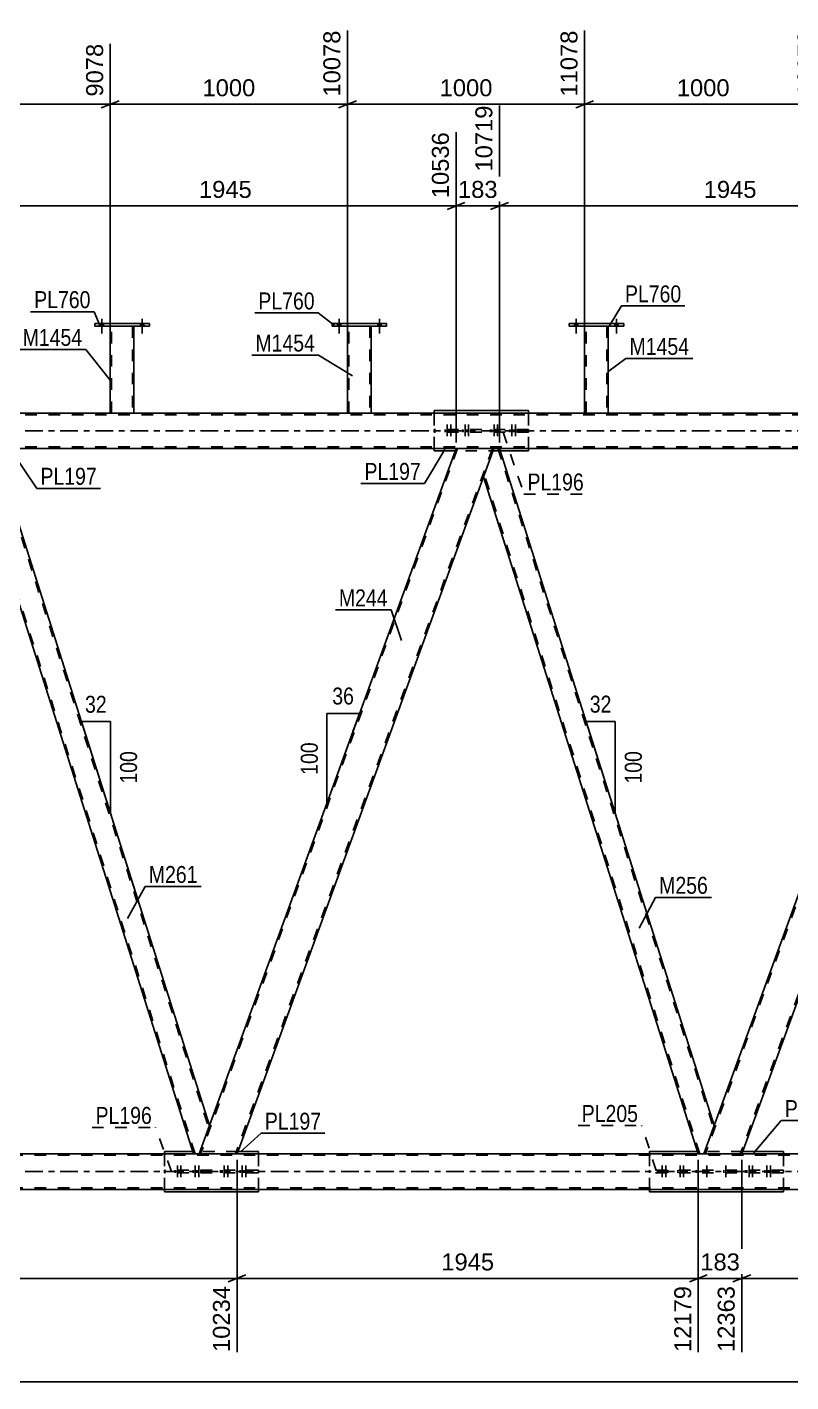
# Model space of a CAD drawing. Header units: millimetres. Extents: x -112 to 729, y -410 to 184.
# Drawn here: x 346.2 to 475, y -160.5 to 68.1 of the extents above; entities that cross this region are included whole.
import ezdxf

# ---------------------------------------------------------------- set-up
doc = ezdxf.new("R2010")
doc.units = ezdxf.units.MM
doc.linetypes.add('DXK_LINE_DOT2', pattern=[3.9198, 1.9599, -1.9599])
doc.linetypes.add('DXK_LINE_DOT3', pattern=[5.9187, 2.979, -0.9799, 0.9799, -0.9799])
doc.styles.add('Arial', font='ARIAL.TTF', dxfattribs={"height": 0.2})
doc.styles.add('Arial Narrow', font='ARIALN.TTF', dxfattribs={"height": 0.2})

# ---------------------------------------------------------------- blocks, each defined once
blk = doc.blocks.new('Part-318931512-2678 - 2534')
at = {"color": 2, "linetype": 'Continuous'}
for p, q in [((503.63, -3), (460.32, -122)), ((510.02, -3), (466.7, -122)), ((503.63, -3), (510.02, -3)), ((466.67, -122), (460.32, -122)), ((466.7, -122), (466.67, -122))]:
    blk.add_line(p, q, dxfattribs=at)
at = {"color": 7, "linetype": 'DXK_LINE_DOT2'}
for p, q in [((503.89, -3), (460.57, -122)), ((509.76, -3), (466.45, -122))]:
    blk.add_line(p, q, dxfattribs=at)
blk = doc.blocks.new('Part-318931512-2571 - 2534')
at = {"color": 7, "linetype": 'DXK_LINE_DOT2'}
for p, q in [((424.88, -3), (423.15, -7.77)), ((425.83, -3), (424.88, -3)), ((425.58, -3), (461.92, -117.6)), ((459.62, -122), (423.28, -7.4)), ((460.32, -122), (462.05, -117.23)), ((459.37, -122), (460.32, -122))]:
    blk.add_line(p, q, dxfattribs=at)
at = {"color": 2, "linetype": 'Continuous'}
for p, q in [((462.05, -117.23), (425.83, -3)), ((459.37, -122), (423.15, -7.77))]:
    blk.add_line(p, q, dxfattribs=at)
blk = doc.blocks.new('Bolt-318931512-2582 - 2534')
at = {"linetype": 'Continuous'}
for points in [[(398.51, 17.64), (399.07, 17.64), (399.07, 18.12), (398.51, 18.12)], [(398.51, 17.64), (399.07, 17.64), (399.07, 18.12), (398.51, 18.12)], [(405.31, 17.64), (405.87, 17.64), (405.87, 18.12), (405.31, 18.12)], [(405.31, 17.64), (405.87, 17.64), (405.87, 18.12), (405.31, 18.12)]]:
    blk.add_hatch(color=1, dxfattribs=at).paths.add_polyline_path(points)
at = {"color": 1, "linetype": 'Continuous'}
for p, q in [((398.79, 18.92), (398.79, 16.4)), ((398.79, 18.92), (398.79, 16.4)), ((405.59, 18.92), (405.59, 16.4)), ((405.59, 18.92), (405.59, 16.4)), ((398.51, 18.12), (398.51, 17.64)), ((398.51, 18.12), (398.51, 17.64)), ((399.07, 18.12), (399.07, 17.64)), ((399.07, 18.12), (399.07, 17.64)), ((405.31, 18.12), (405.31, 17.64)), ((405.31, 18.12), (405.31, 17.64)), ((405.87, 18.12), (405.87, 17.64)), ((405.87, 18.12), (405.87, 17.64))]:
    blk.add_line(p, q, dxfattribs=at)
blk = doc.blocks.new('Bolt-318931512-2590 - 2534')
at = {"color": 1, "linetype": 'DXK_LINE_DOT2'}
for p, q in [((424.56, 0.24), (424.56, -0.24)), ((424.92, 1.04), (424.92, -1.96)), ((425.16, 0.24), (425.16, -0.24)), ((425.28, 0.24), (425.28, -0.24)), ((425.52, 1.04), (425.52, -1.96)), ((425.88, 0.24), (425.88, -0.24)), ((427.57, 0.24), (427.57, -0.24)), ((427.93, 1.04), (427.93, -1.96)), ((428.17, 0.24), (428.17, -0.24)), ((428.29, 0.24), (428.29, -0.24)), ((428.53, 1.04), (428.53, -1.96)), ((428.89, 0.24), (428.89, -0.24))]:
    blk.add_line(p, q, dxfattribs=at)
blk = doc.blocks.new('Bolt-318931512-2591 - 2534')
at = {"linetype": 'Continuous'}
for points in [[(438.51, 17.64), (439.07, 17.64), (439.07, 18.12), (438.51, 18.12)], [(438.51, 17.64), (439.07, 17.64), (439.07, 18.12), (438.51, 18.12)], [(445.31, 17.64), (445.87, 17.64), (445.87, 18.12), (445.31, 18.12)], [(445.31, 17.64), (445.87, 17.64), (445.87, 18.12), (445.31, 18.12)]]:
    blk.add_hatch(color=1, dxfattribs=at).paths.add_polyline_path(points)
at = {"color": 1, "linetype": 'Continuous'}
for p, q in [((438.79, 18.92), (438.79, 16.4)), ((438.79, 18.92), (438.79, 16.4)), ((445.59, 18.92), (445.59, 16.4)), ((445.59, 18.92), (445.59, 16.4)), ((438.51, 18.12), (438.51, 17.64)), ((438.51, 18.12), (438.51, 17.64)), ((439.07, 18.12), (439.07, 17.64)), ((439.07, 18.12), (439.07, 17.64)), ((445.31, 18.12), (445.31, 17.64)), ((445.31, 18.12), (445.31, 17.64)), ((445.87, 18.12), (445.87, 17.64)), ((445.87, 18.12), (445.87, 17.64))]:
    blk.add_line(p, q, dxfattribs=at)
blk = doc.blocks.new('Bolt-318931512-2592 - 2534')
at = {"color": 1, "linetype": 'DXK_LINE_DOT2'}
for p, q in [((416.65, 0.24), (416.65, -0.24)), ((417.01, 1.04), (417.01, -1.96)), ((417.25, 0.24), (417.25, -0.24)), ((417.37, 0.24), (417.37, -0.24)), ((417.61, 1.04), (417.61, -1.96)), ((417.97, 0.24), (417.97, -0.24)), ((419.66, 0.24), (419.66, -0.24)), ((420.02, 1.04), (420.02, -1.96)), ((420.27, 0.24), (420.27, -0.24)), ((420.38, 0.24), (420.38, -0.24)), ((420.63, 1.04), (420.63, -1.96)), ((420.99, 0.24), (420.99, -0.24))]:
    blk.add_line(p, q, dxfattribs=at)
blk = doc.blocks.new('Part-318931512-3051 - 2534')
at = {"color": 7, "linetype": 'DXK_LINE_DOT2'}
for p, q in [((430.7, 0.24), (414.84, 0.24)), ((414.84, 0.24), (414.84, -0.24)), ((421.25, 0.24), (421.25, -0.24)), ((424.29, -0.24), (424.29, 0.24)), ((430.7, 0.24), (430.7, -0.24)), ((430.7, -0.24), (414.84, -0.24))]:
    blk.add_line(p, q, dxfattribs=at)
blk = doc.blocks.new('Part-318931512-2673 - 2534')
at = {"color": 2, "linetype": 'Continuous'}
for p, q in [((418.5, -3), (375.18, -122)), ((424.88, -3), (381.57, -122)), ((418.5, -3), (424.88, -3)), ((381.53, -122), (375.18, -122)), ((381.57, -122), (381.53, -122))]:
    blk.add_line(p, q, dxfattribs=at)
at = {"color": 7, "linetype": 'DXK_LINE_DOT2'}
for p, q in [((418.75, -3), (375.44, -122)), ((424.63, -3), (381.31, -122))]:
    blk.add_line(p, q, dxfattribs=at)
blk = doc.blocks.new('Part-318931512-2696 - 2534')
at = {"color": 2, "linetype": 'Continuous'}
for p, q in [((374.11, -121.6), (369.35, -121.6)), ((369.35, -121.6), (369.35, -122)), ((385.2, -121.6), (381.72, -121.6)), ((385.2, -122), (385.2, -121.6)), ((369.35, -128.4), (369.35, -128)), ((385.2, -128.4), (385.2, -128)), ((385.2, -128.4), (369.35, -128.4))]:
    blk.add_line(p, q, dxfattribs=at)
at = {"color": 7, "linetype": 'DXK_LINE_DOT2'}
for p, q in [((369.35, -128), (369.35, -122)), ((381.72, -121.6), (374.11, -121.6)), ((385.2, -128), (385.2, -122))]:
    blk.add_line(p, q, dxfattribs=at)
blk = doc.blocks.new('Bolt-318931512-2706 - 2534')
at = {"linetype": 'Continuous'}
for points in [[(358.5, 17.64), (359.06, 17.64), (359.06, 18.12), (358.5, 18.12)], [(358.5, 17.64), (359.06, 17.64), (359.06, 18.12), (358.5, 18.12)], [(365.3, 17.64), (365.86, 17.64), (365.86, 18.12), (365.3, 18.12)], [(365.3, 17.64), (365.86, 17.64), (365.86, 18.12), (365.3, 18.12)]]:
    blk.add_hatch(color=1, dxfattribs=at).paths.add_polyline_path(points)
at = {"color": 1, "linetype": 'Continuous'}
for p, q in [((358.78, 18.92), (358.78, 16.4)), ((358.78, 18.92), (358.78, 16.4)), ((365.58, 18.92), (365.58, 16.4)), ((365.58, 18.92), (365.58, 16.4)), ((358.5, 18.12), (358.5, 17.64)), ((358.5, 18.12), (358.5, 17.64)), ((359.06, 18.12), (359.06, 17.64)), ((359.06, 18.12), (359.06, 17.64)), ((365.3, 18.12), (365.3, 17.64)), ((365.3, 18.12), (365.3, 17.64)), ((365.86, 18.12), (365.86, 17.64)), ((365.86, 18.12), (365.86, 17.64))]:
    blk.add_line(p, q, dxfattribs=at)
blk = doc.blocks.new('Bolt-318931512-2761 - 2534')
at = {"color": 1, "linetype": 'DXK_LINE_DOT2'}
for p, q in [((379.06, -124.76), (379.06, -125.24)), ((379.42, -123.96), (379.42, -126.96)), ((379.66, -124.76), (379.66, -125.24)), ((379.78, -124.76), (379.78, -125.24)), ((380.02, -123.96), (380.02, -126.96)), ((380.38, -124.76), (380.38, -125.24)), ((382.07, -124.76), (382.07, -125.24)), ((382.43, -123.96), (382.43, -126.96)), ((382.68, -124.76), (382.68, -125.24)), ((382.79, -124.76), (382.79, -125.24)), ((383.04, -123.96), (383.04, -126.96)), ((383.4, -124.76), (383.4, -125.24))]:
    blk.add_line(p, q, dxfattribs=at)
blk = doc.blocks.new('Bolt-318931512-2807 - 2534')
at = {"color": 1, "linetype": 'DXK_LINE_DOT2'}
for p, q in [((460.45, -124.76), (460.45, -125.24)), ((460.45, -124.76), (460.45, -125.24)), ((460.81, -123.96), (460.81, -126.96)), ((460.81, -123.96), (460.81, -126.96)), ((461.17, -124.76), (461.17, -125.24)), ((461.17, -124.76), (461.17, -125.24)), ((463.65, -124.76), (463.65, -125.24)), ((463.65, -124.76), (463.65, -125.24)), ((464.01, -123.96), (464.01, -126.96)), ((464.01, -123.96), (464.01, -126.96)), ((464.37, -124.76), (464.37, -125.24)), ((464.37, -124.76), (464.37, -125.24))]:
    blk.add_line(p, q, dxfattribs=at)
blk = doc.blocks.new('Part-318931512-2875 - 2534')
at = {"color": 2, "linetype": 'Continuous'}
for p, q in [((414.84, 3.4), (414.84, 3)), ((414.84, 3.4), (430.7, 3.4)), ((430.7, 3.4), (430.7, 3)), ((414.84, -3.4), (414.84, -3)), ((418.35, -3.4), (414.84, -3.4)), ((430.7, -3.4), (425.96, -3.4)), ((430.7, -3.4), (430.7, -3))]:
    blk.add_line(p, q, dxfattribs=at)
at = {"color": 7, "linetype": 'DXK_LINE_DOT2'}
for p, q in [((414.84, -3), (414.84, 3)), ((430.7, -3), (430.7, 3)), ((425.96, -3.4), (418.35, -3.4))]:
    blk.add_line(p, q, dxfattribs=at)
blk = doc.blocks.new('Bolt-318931512-2917 - 2534')
at = {"color": 1, "linetype": 'DXK_LINE_DOT2'}
for p, q in [((452.91, -124.76), (452.91, -125.24)), ((453.27, -123.96), (453.27, -126.96)), ((453.51, -124.76), (453.51, -125.24)), ((453.63, -124.76), (453.63, -125.24)), ((453.87, -123.96), (453.87, -126.96)), ((454.23, -124.76), (454.23, -125.24)), ((455.93, -124.76), (455.93, -125.24)), ((456.29, -123.96), (456.29, -126.96)), ((456.53, -124.76), (456.53, -125.24)), ((456.65, -124.76), (456.65, -125.24)), ((456.89, -123.96), (456.89, -126.96)), ((457.25, -124.76), (457.25, -125.24))]:
    blk.add_line(p, q, dxfattribs=at)
blk = doc.blocks.new('Part-318931512-2923 - 2534')
at = {"color": 7, "linetype": 'DXK_LINE_DOT2'}
for p, q in [((339.04, -3), (337.68, -6.72)), ((340.7, -3), (339.04, -3)), ((340.45, -3), (376.79, -117.6)), ((374.49, -122), (337.82, -6.36)), ((375.18, -122), (376.92, -117.23)), ((374.24, -122), (375.18, -122))]:
    blk.add_line(p, q, dxfattribs=at)
at = {"color": 2, "linetype": 'Continuous'}
for p, q in [((376.92, -117.23), (340.7, -3)), ((374.24, -122), (337.68, -6.72))]:
    blk.add_line(p, q, dxfattribs=at)
blk = doc.blocks.new('Part-318931512-2940 - 2534')
at = {"color": 2, "linetype": 'Continuous'}
for p, q in [((626.12, 3), (20.31, 3)), ((418.5, -3), (339.04, -3)), ((503.63, -3), (424.88, -3))]:
    blk.add_line(p, q, dxfattribs=at)
at = {"color": 7, "linetype": 'DXK_LINE_DOT2'}
for p, q in [((626.12, 2.68), (20.31, 2.68)), ((626.12, -2.68), (20.31, -2.68)), ((424.88, -3), (418.5, -3))]:
    blk.add_line(p, q, dxfattribs=at)
at = {"color": 7, "linetype": 'DXK_LINE_DOT3'}
blk.add_line((20.31, 0), (626.12, 0), dxfattribs=at)
blk = doc.blocks.new('Part-318931512-2962 - 2534')
at = {"color": 2, "linetype": 'Continuous'}
for p, q in [((360.18, 17.64), (360.18, 3)), ((364.18, 3), (364.18, 17.64))]:
    blk.add_line(p, q, dxfattribs=at)
at = {"color": 7, "linetype": 'DXK_LINE_DOT2'}
for p, q in [((364.18, 17.64), (360.18, 17.64)), ((360.42, 2.99), (360.42, 17.64)), ((363.94, 17.64), (363.94, 2.99)), ((360.18, 3), (360.18, 2.99)), ((364.18, 2.99), (360.18, 2.99)), ((364.18, 3), (364.18, 2.99)), ((364.18, 2.99), (364.18, 3))]:
    blk.add_line(p, q, dxfattribs=at)
blk = doc.blocks.new('Part-318931512-2967 - 2534')
at = {"color": 2, "linetype": 'Continuous'}
for p, q in [((357.58, 17.64), (357.58, 18.12)), ((366.78, 18.12), (357.58, 18.12)), ((366.78, 17.64), (357.58, 17.64)), ((366.78, 17.64), (366.78, 18.12))]:
    blk.add_line(p, q, dxfattribs=at)
blk = doc.blocks.new('Part-318931512-2983 - 2534')
at = {"color": 2, "linetype": 'Continuous'}
for p, q in [((397.59, 17.64), (397.59, 18.12)), ((406.79, 18.12), (397.59, 18.12)), ((406.79, 17.64), (397.59, 17.64)), ((406.79, 17.64), (406.79, 18.12))]:
    blk.add_line(p, q, dxfattribs=at)
blk = doc.blocks.new('Part-318931512-2988 - 2534')
at = {"color": 2, "linetype": 'Continuous'}
for p, q in [((440.19, 17.64), (440.19, 3)), ((444.19, 3), (444.19, 17.64))]:
    blk.add_line(p, q, dxfattribs=at)
at = {"color": 7, "linetype": 'DXK_LINE_DOT2'}
for p, q in [((444.19, 17.64), (440.19, 17.64)), ((440.43, 2.99), (440.43, 17.64)), ((443.95, 17.64), (443.95, 2.99)), ((440.19, 3), (440.19, 2.99)), ((444.19, 2.99), (440.19, 2.99)), ((444.19, 3), (444.19, 2.99)), ((444.19, 2.99), (444.19, 3))]:
    blk.add_line(p, q, dxfattribs=at)
blk = doc.blocks.new('Part-318931512-2993 - 2534')
at = {"color": 2, "linetype": 'Continuous'}
for p, q in [((437.59, 17.64), (437.59, 18.12)), ((446.79, 18.12), (437.59, 18.12)), ((446.79, 17.64), (437.59, 17.64)), ((446.79, 17.64), (446.79, 18.12))]:
    blk.add_line(p, q, dxfattribs=at)
blk = doc.blocks.new('Part-318931512-3018 - 2534')
at = {"color": 2, "linetype": 'Continuous'}
for p, q in [((459.24, -121.6), (451.11, -121.6)), ((451.11, -121.6), (451.11, -122)), ((473.71, -121.6), (466.85, -121.6)), ((473.71, -122), (473.71, -121.6)), ((451.11, -128.4), (451.11, -128)), ((473.71, -128.4), (473.71, -128)), ((473.71, -128.4), (451.11, -128.4))]:
    blk.add_line(p, q, dxfattribs=at)
at = {"color": 7, "linetype": 'DXK_LINE_DOT2'}
for p, q in [((451.11, -128), (451.11, -122)), ((466.85, -121.6), (459.24, -121.6)), ((473.71, -128), (473.71, -122))]:
    blk.add_line(p, q, dxfattribs=at)
blk = doc.blocks.new('Part-318931512-3040 - 2534')
at = {"color": 7, "linetype": 'DXK_LINE_DOT2'}
for p, q in [((385.2, -124.76), (369.35, -124.76)), ((369.35, -124.76), (369.35, -125.24)), ((385.2, -125.24), (369.35, -125.24)), ((375.76, -124.76), (375.76, -125.24)), ((378.79, -125.24), (378.79, -124.76)), ((385.2, -124.76), (385.2, -125.24))]:
    blk.add_line(p, q, dxfattribs=at)
blk = doc.blocks.new('Bolt-318931512-3041 - 2534')
at = {"color": 1, "linetype": 'DXK_LINE_DOT2'}
for p, q in [((371.15, -124.76), (371.15, -125.24)), ((371.51, -123.96), (371.51, -126.96)), ((371.75, -124.76), (371.75, -125.24)), ((371.87, -124.76), (371.87, -125.24)), ((372.11, -123.96), (372.11, -126.96)), ((372.47, -124.76), (372.47, -125.24)), ((374.17, -124.76), (374.17, -125.24)), ((374.53, -123.96), (374.53, -126.96)), ((374.77, -124.76), (374.77, -125.24)), ((374.89, -124.76), (374.89, -125.24)), ((375.13, -123.96), (375.13, -126.96)), ((375.49, -124.76), (375.49, -125.24))]:
    blk.add_line(p, q, dxfattribs=at)
blk = doc.blocks.new('Part-318931512-3084 - 2534')
at = {"color": 7, "linetype": 'DXK_LINE_DOT2'}
for p, q in [((473.71, -124.76), (451.11, -124.76)), ((451.11, -124.76), (451.11, -125.24)), ((473.71, -125.24), (451.11, -125.24)), ((457.51, -124.76), (457.51, -125.24)), ((459.01, -125.24), (459.01, -124.76)), ((465.81, -125.24), (465.81, -124.76)), ((467.3, -125.24), (467.3, -124.76)), ((473.71, -124.76), (473.71, -125.24))]:
    blk.add_line(p, q, dxfattribs=at)
blk = doc.blocks.new('Bolt-318931512-3085 - 2534')
at = {"color": 1, "linetype": 'DXK_LINE_DOT2'}
for p, q in [((467.57, -124.76), (467.57, -125.24)), ((467.93, -123.96), (467.93, -126.96)), ((468.17, -124.76), (468.17, -125.24)), ((468.29, -124.76), (468.29, -125.24)), ((468.53, -123.96), (468.53, -126.96)), ((468.89, -124.76), (468.89, -125.24)), ((470.59, -124.76), (470.59, -125.24)), ((470.95, -123.96), (470.95, -126.96)), ((471.19, -124.76), (471.19, -125.24)), ((471.31, -124.76), (471.31, -125.24)), ((471.55, -123.96), (471.55, -126.96)), ((471.91, -124.76), (471.91, -125.24))]:
    blk.add_line(p, q, dxfattribs=at)
blk = doc.blocks.new('Part-318931512-3128 - 2534')
at = {"color": 7, "linetype": 'DXK_LINE_DOT2'}
for p, q in [((615.92, -122.24), (20.31, -122.24)), ((381.57, -122), (375.18, -122)), ((466.7, -122), (460.32, -122)), ((615.92, -127.76), (20.31, -127.76))]:
    blk.add_line(p, q, dxfattribs=at)
at = {"color": 2, "linetype": 'Continuous'}
for p, q in [((375.18, -122), (295.72, -122)), ((460.32, -122), (381.57, -122)), ((545.45, -122), (466.7, -122)), ((611.92, -128), (20.31, -128))]:
    blk.add_line(p, q, dxfattribs=at)
at = {"color": 7, "linetype": 'DXK_LINE_DOT3'}
blk.add_line((20.31, -125), (625.92, -125), dxfattribs=at)
blk = doc.blocks.new('Part-318931512-3155 - 2534')
at = {"color": 2, "linetype": 'Continuous'}
for p, q in [((400.19, 17.64), (400.19, 3)), ((404.19, 3), (404.19, 17.64))]:
    blk.add_line(p, q, dxfattribs=at)
at = {"color": 7, "linetype": 'DXK_LINE_DOT2'}
for p, q in [((404.19, 17.64), (400.19, 17.64)), ((400.43, 2.99), (400.43, 17.64)), ((403.95, 17.64), (403.95, 2.99)), ((400.19, 3), (400.19, 2.99)), ((404.19, 2.99), (400.19, 2.99)), ((404.19, 3), (404.19, 2.99)), ((404.19, 2.99), (404.19, 3))]:
    blk.add_line(p, q, dxfattribs=at)
blk = doc.blocks.new('StraightDimension-318931512-3410 - 2534')
at = {"color": 7, "linetype": 'Continuous'}
for p, q in [((425.83, -2), (425.83, 54.87)), ((503.63, -2), (503.63, 50.37)), ((427.33, 38.55), (424.33, 37.35)), ((425.83, 37.95), (503.63, 37.95)), ((502.13, 37.35), (505.13, 38.55))]:
    blk.add_line(p, q, dxfattribs=at)
at = {"color": 0, "linetype": 'Continuous'}
blk.add_wipeout([(503.03, 50.97), (498.83, 50.97), (498.83, 38.65), (503.03, 38.65)], dxfattribs=at)
at = {"color": 0}
blk.add_wipeout([(469.78, 38.7), (469.78, 42.9), (459.68, 42.9), (459.68, 38.7)], dxfattribs=at)
at = {"color": 3, "linetype": 'Continuous', "style": 'Arial'}
blk.add_text('12664', height=2.865, rotation=90.0002, dxfattribs=at).set_placement((502.43, 39.25))
at = {"color": 3, "style": 'Arial'}
blk.add_text('1945', height=2.865, dxfattribs=at).set_placement((460.28, 39.3))
blk = doc.blocks.new('StraightDimension-318931512-8490 - 2534')
at = {"color": 7, "linetype": 'Continuous'}
for p, q in [((400.19, 15.44), (400.19, 67.52)), ((360.18, 15.44), (360.18, 65.3)), ((361.68, 55.7), (358.68, 54.5)), ((360.18, 55.1), (400.19, 55.1)), ((398.69, 54.5), (401.69, 55.7))]:
    blk.add_line(p, q, dxfattribs=at)
at = {"color": 0, "linetype": 'Continuous'}
blk.add_wipeout([(399.59, 68.12), (395.39, 68.12), (395.39, 55.8), (399.59, 55.8)], dxfattribs=at)
at = {"color": 0}
blk.add_wipeout([(385.23, 55.85), (385.23, 60.05), (375.14, 60.05), (375.14, 55.85)], dxfattribs=at)
at = {"color": 3, "linetype": 'Continuous', "style": 'Arial'}
blk.add_text('10078', height=2.865, rotation=90.0002, dxfattribs=at).set_placement((398.99, 56.4))
at = {"color": 3, "style": 'Arial'}
blk.add_text('1000', height=2.865, dxfattribs=at).set_placement((375.74, 56.45))
blk = doc.blocks.new('StraightDimension-318931512-8491 - 2534')
at = {"color": 7, "linetype": 'Continuous'}
for p, q in [((320.19, 18.64), (320.19, 65.3)), ((360.18, 15.44), (360.18, 65.3)), ((321.69, 55.7), (318.69, 54.5)), ((320.19, 55.1), (360.18, 55.1)), ((358.68, 54.5), (361.68, 55.7))]:
    blk.add_line(p, q, dxfattribs=at)
at = {"color": 0, "linetype": 'Continuous'}
blk.add_wipeout([(359.58, 65.9), (355.38, 65.9), (355.38, 55.8), (359.58, 55.8)], dxfattribs=at)
at = {"color": 0}
blk.add_wipeout([(345.23, 55.85), (345.23, 60.05), (335.14, 60.05), (335.14, 55.85)], dxfattribs=at)
at = {"color": 3, "linetype": 'Continuous', "style": 'Arial'}
blk.add_text('9078', height=2.865, rotation=90.0002, dxfattribs=at).set_placement((358.98, 56.4))
at = {"color": 3, "style": 'Arial'}
blk.add_text('1000', height=2.865, dxfattribs=at).set_placement((335.74, 56.45))
blk = doc.blocks.new('StraightDimension-318931512-3411 - 2534')
at = {"color": 7, "linetype": 'Continuous'}
for p, q in [((425.83, -2), (425.83, 54.87)), ((418.5, -2), (418.5, 50.37)), ((417, 37.35), (420, 38.55)), ((418.5, 37.95), (425.83, 37.95)), ((427.33, 38.55), (424.33, 37.35))]:
    blk.add_line(p, q, dxfattribs=at)
at = {"color": 0}
blk.add_wipeout([(426.1, 38.7), (426.1, 42.9), (418.23, 42.9), (418.23, 38.7)], dxfattribs=at)
at = {"color": 0, "linetype": 'Continuous'}
blk.add_wipeout([(425.23, 55.47), (421.03, 55.47), (421.03, 43.15), (425.23, 43.15)], dxfattribs=at)
at = {"color": 3, "linetype": 'Continuous', "style": 'Arial'}
blk.add_text('10719', height=2.865, rotation=90.0002, dxfattribs=at).set_placement((424.63, 43.75))
at = {"color": 3, "style": 'Arial'}
blk.add_text('183', height=2.865, dxfattribs=at).set_placement((418.83, 39.3))
blk = doc.blocks.new('StraightDimension-318931512-8868 - 2534')
at = {"color": 7, "linetype": 'Continuous'}
for p, q in [((466.7, -123), (466.7, -155.45)), ((544.5, -123), (544.5, -155.45)), ((468.2, -142.43), (465.2, -143.63)), ((466.7, -143.03), (544.5, -143.03)), ((543, -143.63), (546, -142.43))]:
    blk.add_line(p, q, dxfattribs=at)
at = {"color": 0}
blk.add_wipeout([(510.65, -142.28), (510.65, -138.08), (500.56, -138.08), (500.56, -142.28)], dxfattribs=at)
at = {"color": 0, "linetype": 'Continuous'}
blk.add_wipeout([(543.9, -143.73), (539.7, -143.73), (539.7, -156.05), (543.9, -156.05)], dxfattribs=at)
at = {"color": 3, "style": 'Arial'}
blk.add_text('1945', height=2.865, dxfattribs=at).set_placement((501.16, -141.68))
at = {"color": 3, "linetype": 'Continuous', "style": 'Arial'}
blk.add_text('14308', height=2.865, rotation=90.0002, dxfattribs=at).set_placement((543.3, -155.45))
blk = doc.blocks.new('StraightDimension-318931512-8488 - 2534')
at = {"color": 7, "linetype": 'Continuous'}
for p, q in [((440.19, 15.44), (440.19, 67.52)), ((480.19, 15.44), (480.19, 67.52)), ((441.69, 55.7), (438.69, 54.5)), ((440.19, 55.1), (480.19, 55.1)), ((478.69, 54.5), (481.69, 55.7))]:
    blk.add_line(p, q, dxfattribs=at)
at = {"color": 0, "linetype": 'Continuous'}
blk.add_wipeout([(479.59, 68.12), (475.39, 68.12), (475.39, 55.8), (479.59, 55.8)], dxfattribs=at)
at = {"color": 0}
blk.add_wipeout([(465.24, 55.85), (465.24, 60.05), (455.14, 60.05), (455.14, 55.85)], dxfattribs=at)
at = {"color": 3, "linetype": 'Continuous', "style": 'Arial'}
blk.add_text('12078', height=2.865, rotation=90.0002, dxfattribs=at).set_placement((478.99, 56.4))
at = {"color": 3, "style": 'Arial'}
blk.add_text('1000', height=2.865, dxfattribs=at).set_placement((455.74, 56.45))
blk = doc.blocks.new('StraightDimension-318931512-8871 - 2534')
at = {"color": 7, "linetype": 'Continuous'}
for p, q in [((295.72, -123), (295.72, -153.22)), ((381.57, -123), (381.57, -155.45)), ((297.22, -142.43), (294.22, -143.63)), ((295.72, -143.03), (381.57, -143.03)), ((380.07, -143.63), (383.07, -142.43))]:
    blk.add_line(p, q, dxfattribs=at)
at = {"color": 0}
blk.add_wipeout([(343.69, -142.28), (343.69, -138.08), (333.6, -138.08), (333.6, -142.28)], dxfattribs=at)
at = {"color": 0, "linetype": 'Continuous'}
blk.add_wipeout([(380.97, -143.73), (376.77, -143.73), (376.77, -156.05), (380.97, -156.05)], dxfattribs=at)
at = {"color": 3, "style": 'Arial'}
blk.add_text('2146', height=2.865, dxfattribs=at).set_placement((334.2, -141.68))
at = {"color": 3, "linetype": 'Continuous', "style": 'Arial'}
blk.add_text('10234', height=2.865, rotation=90.0002, dxfattribs=at).set_placement((380.37, -155.45))
blk = doc.blocks.new('AngleDimension-318931512-3227 - 2534')
at = {"color": 7, "linetype": 'Continuous'}
for p, q in [((445.33, -49.06), (440.44, -49.06)), ((445.33, -64.5), (440.44, -49.06)), ((445.33, -64.5), (445.33, -49.06)), ((448.1, -73.22), (445.33, -64.5))]:
    blk.add_line(p, q, dxfattribs=at)
at = {"color": 0}
for points in [[(445.31, -48.16), (445.31, -43.96), (440.46, -43.96), (440.46, -48.16)], [(450.43, -53.44), (446.23, -53.44), (446.23, -60.13), (450.43, -60.13)]]:
    blk.add_wipeout(points, dxfattribs=at)
at = {"color": 3, "style": 'Arial Narrow'}
blk.add_text('32', height=2.863, dxfattribs=at).set_placement((441.06, -47.56))
blk.add_text('100', height=2.863, rotation=90.0002, dxfattribs=at).set_placement((449.83, -59.53))
blk = doc.blocks.new('AngleDimension-318931512-3241 - 2534')
at = {"color": 7, "linetype": 'Continuous'}
for p, q in [((396.69, -47.69), (402.23, -47.69)), ((396.69, -62.91), (402.23, -47.69)), ((396.69, -62.91), (396.69, -47.69)), ((401.11, -50.77), (402.23, -47.69))]:
    blk.add_line(p, q, dxfattribs=at)
at = {"color": 0}
for points in [[(401.89, -46.79), (401.89, -42.59), (397.03, -42.59), (397.03, -46.79)], [(395.79, -51.96), (391.59, -51.96), (391.59, -58.65), (395.79, -58.65)]]:
    blk.add_wipeout(points, dxfattribs=at)
at = {"color": 3, "style": 'Arial Narrow'}
blk.add_text('36', height=2.863, dxfattribs=at).set_placement((397.63, -46.19))
blk.add_text('100', height=2.863, rotation=90.0002, dxfattribs=at).set_placement((395.19, -58.05))
blk = doc.blocks.new('AngleDimension-318931512-3255 - 2534')
at = {"color": 7, "linetype": 'Continuous'}
for p, q in [((360.2, -49.08), (355.31, -49.08)), ((360.2, -64.52), (355.31, -49.08)), ((360.2, -64.52), (360.2, -49.08)), ((365.07, -79.86), (360.2, -64.52))]:
    blk.add_line(p, q, dxfattribs=at)
at = {"color": 0}
for points in [[(360.18, -48.18), (360.18, -43.98), (355.33, -43.98), (355.33, -48.18)], [(365.3, -53.45), (361.1, -53.45), (361.1, -60.14), (365.3, -60.14)]]:
    blk.add_wipeout(points, dxfattribs=at)
at = {"color": 3, "style": 'Arial Narrow'}
blk.add_text('32', height=2.863, dxfattribs=at).set_placement((355.93, -47.58))
blk.add_text('100', height=2.863, rotation=90.0002, dxfattribs=at).set_placement((364.7, -59.54))
blk = doc.blocks.new('StraightDimension-318931512-3412 - 2534')
at = {"color": 7, "linetype": 'Continuous'}
for p, q in [((340.7, -2), (340.7, 52.65)), ((418.5, -2), (418.5, 50.37)), ((342.2, 38.55), (339.2, 37.35)), ((340.7, 37.95), (418.5, 37.95)), ((417, 37.35), (420, 38.55))]:
    blk.add_line(p, q, dxfattribs=at)
at = {"color": 0, "linetype": 'Continuous'}
blk.add_wipeout([(417.9, 50.97), (413.7, 50.97), (413.7, 38.65), (417.9, 38.65)], dxfattribs=at)
at = {"color": 0}
blk.add_wipeout([(384.64, 38.7), (384.64, 42.9), (374.55, 42.9), (374.55, 38.7)], dxfattribs=at)
at = {"color": 3, "linetype": 'Continuous', "style": 'Arial'}
blk.add_text('10536', height=2.865, rotation=90.0002, dxfattribs=at).set_placement((417.3, 39.25))
at = {"color": 3, "style": 'Arial'}
blk.add_text('1945', height=2.865, dxfattribs=at).set_placement((375.15, 39.3))
blk = doc.blocks.new('StraightDimension-318931512-3396 - 2534')
at = {"color": 7, "linetype": 'Continuous'}
blk.add_line((-25.51, -160.49), (658.86, -160.49), dxfattribs=at)
blk = doc.blocks.new('StraightDimension-318931512-8489 - 2534')
at = {"color": 7, "linetype": 'Continuous'}
for p, q in [((400.19, 15.44), (400.19, 67.52)), ((440.19, 15.44), (440.19, 67.52)), ((401.69, 55.7), (398.69, 54.5)), ((400.19, 55.1), (440.19, 55.1)), ((438.69, 54.5), (441.69, 55.7))]:
    blk.add_line(p, q, dxfattribs=at)
at = {"color": 0, "linetype": 'Continuous'}
blk.add_wipeout([(439.59, 68.12), (435.39, 68.12), (435.39, 55.8), (439.59, 55.8)], dxfattribs=at)
at = {"color": 0}
blk.add_wipeout([(425.24, 55.85), (425.24, 60.05), (415.14, 60.05), (415.14, 55.85)], dxfattribs=at)
at = {"color": 3, "linetype": 'Continuous', "style": 'Arial'}
blk.add_text('11078', height=2.865, rotation=90.0002, dxfattribs=at).set_placement((438.99, 56.4))
at = {"color": 3, "style": 'Arial'}
blk.add_text('1000', height=2.865, dxfattribs=at).set_placement((415.74, 56.45))
blk = doc.blocks.new('StraightDimension-318931512-8869 - 2534')
at = {"color": 7, "linetype": 'Continuous'}
for p, q in [((459.37, -123), (459.37, -155.45)), ((466.7, -123), (466.7, -155.45)), ((457.87, -143.63), (460.87, -142.43)), ((459.37, -143.03), (466.7, -143.03)), ((468.2, -142.43), (465.2, -143.63))]:
    blk.add_line(p, q, dxfattribs=at)
at = {"color": 0}
blk.add_wipeout([(466.97, -142.28), (466.97, -138.08), (459.1, -138.08), (459.1, -142.28)], dxfattribs=at)
at = {"color": 0, "linetype": 'Continuous'}
blk.add_wipeout([(466.1, -143.73), (461.9, -143.73), (461.9, -156.05), (466.1, -156.05)], dxfattribs=at)
at = {"color": 3, "style": 'Arial'}
blk.add_text('183', height=2.865, dxfattribs=at).set_placement((459.7, -141.68))
at = {"color": 3, "linetype": 'Continuous', "style": 'Arial'}
blk.add_text('12363', height=2.865, rotation=90.0002, dxfattribs=at).set_placement((465.5, -155.45))
blk = doc.blocks.new('StraightDimension-318931512-8870 - 2534')
at = {"color": 7, "linetype": 'Continuous'}
for p, q in [((381.57, -123), (381.57, -155.45)), ((459.37, -123), (459.37, -155.45)), ((383.07, -142.43), (380.07, -143.63)), ((381.57, -143.03), (459.37, -143.03)), ((457.87, -143.63), (460.87, -142.43))]:
    blk.add_line(p, q, dxfattribs=at)
at = {"color": 0}
blk.add_wipeout([(425.52, -142.28), (425.52, -138.08), (415.42, -138.08), (415.42, -142.28)], dxfattribs=at)
at = {"color": 0, "linetype": 'Continuous'}
blk.add_wipeout([(458.77, -143.73), (454.57, -143.73), (454.57, -156.05), (458.77, -156.05)], dxfattribs=at)
at = {"color": 3, "style": 'Arial'}
blk.add_text('1945', height=2.865, dxfattribs=at).set_placement((416.02, -141.68))
at = {"color": 3, "linetype": 'Continuous', "style": 'Arial'}
blk.add_text('12179', height=2.865, rotation=90.0002, dxfattribs=at).set_placement((458.17, -155.45))
blk = doc.blocks.new('Mark-318931512-2567 - 2534')
at = {"color": 0}
blk.add_wipeout([(461, -78.13), (461, -75.13), (452.77, -75.13), (452.77, -78.13)], dxfattribs=at)
blk.add_wipeout([(461, -78.13), (461, -75.13), (452.77, -75.13), (452.77, -78.13)], dxfattribs=at)
at = {"color": 30, "linetype": 'Continuous'}
for p, q in [((449.4, -83.95), (452.17, -78.73)), ((452.17, -78.73), (461.6, -78.73))]:
    blk.add_line(p, q, dxfattribs=at)
at = {"color": 3, "style": 'Arial Narrow'}
blk.add_text('M256', height=2.863, dxfattribs=at).set_placement((452.77, -78.13))
blk = doc.blocks.new('Mark-318931512-2669 - 2534')
at = {"color": 0}
blk.add_wipeout([(406.97, -29.63), (406.97, -26.63), (398.75, -26.63), (398.75, -29.63)], dxfattribs=at)
blk.add_wipeout([(406.97, -29.63), (406.97, -26.63), (398.75, -26.63), (398.75, -29.63)], dxfattribs=at)
at = {"color": 30, "linetype": 'Continuous'}
for p in [(398.15, -30.23), (409.28, -35.38)]:
    blk.add_line(p, (407.57, -30.23), dxfattribs=at)
at = {"color": 3, "style": 'Arial Narrow'}
blk.add_text('M244', height=2.863, dxfattribs=at).set_placement((398.75, -29.63))
blk = doc.blocks.new('Mark-318931512-2692 - 2534')
at = {"color": 0}
blk.add_wipeout([(395.77, -117.93), (395.77, -114.93), (386.26, -114.93), (386.26, -117.93)], dxfattribs=at)
blk.add_wipeout([(395.77, -117.93), (395.77, -114.93), (386.26, -114.93), (386.26, -117.93)], dxfattribs=at)
at = {"color": 30, "linetype": 'Continuous'}
for p, q in [((382.16, -121.69), (385.66, -118.53)), ((385.66, -118.53), (396.37, -118.53))]:
    blk.add_line(p, q, dxfattribs=at)
at = {"color": 3, "style": 'Arial Narrow'}
blk.add_text('PL197', height=2.863, dxfattribs=at).set_placement((386.26, -117.93))
blk = doc.blocks.new('Mark-318931512-2860 - 2534')
at = {"color": 0}
blk.add_wipeout([(357.93, -9.11), (357.93, -6.11), (348.42, -6.11), (348.42, -9.11)], dxfattribs=at)
blk.add_wipeout([(357.93, -9.11), (357.93, -6.11), (348.42, -6.11), (348.42, -9.11)], dxfattribs=at)
at = {"color": 30, "linetype": 'Continuous'}
for p, q in [((343.43, -3.2), (347.82, -9.71)), ((347.82, -9.71), (358.53, -9.71))]:
    blk.add_line(p, q, dxfattribs=at)
at = {"color": 3, "style": 'Arial Narrow'}
blk.add_text('PL197', height=2.863, dxfattribs=at).set_placement((348.42, -9.11))
blk = doc.blocks.new('Mark-318931512-2871 - 2534')
at = {"color": 0}
blk.add_wipeout([(412.58, -8.29), (412.58, -5.29), (403.07, -5.29), (403.07, -8.29)], dxfattribs=at)
blk.add_wipeout([(412.58, -8.29), (412.58, -5.29), (403.07, -5.29), (403.07, -8.29)], dxfattribs=at)
at = {"color": 30, "linetype": 'Continuous'}
for p in [(416.6, -3.16), (402.47, -8.89)]:
    blk.add_line(p, (413.18, -8.89), dxfattribs=at)
at = {"color": 3, "style": 'Arial Narrow'}
blk.add_text('PL197', height=2.863, dxfattribs=at).set_placement((403.07, -8.29))
blk = doc.blocks.new('Mark-318931512-2919 - 2534')
at = {"color": 0}
blk.add_wipeout([(374.91, -76.3), (374.91, -73.3), (366.69, -73.3), (366.69, -76.3)], dxfattribs=at)
blk.add_wipeout([(374.91, -76.3), (374.91, -73.3), (366.69, -73.3), (366.69, -76.3)], dxfattribs=at)
at = {"color": 30, "linetype": 'Continuous'}
for p, q in [((363.07, -82.31), (366.09, -76.9)), ((366.09, -76.9), (375.51, -76.9))]:
    blk.add_line(p, q, dxfattribs=at)
at = {"color": 3, "style": 'Arial Narrow'}
blk.add_text('M261', height=2.863, dxfattribs=at).set_placement((366.69, -76.3))
blk = doc.blocks.new('Mark-318931512-2958 - 2534')
at = {"color": 0}
blk.add_wipeout([(355.46, 14.33), (355.46, 17.33), (345.41, 17.33), (345.41, 14.33)], dxfattribs=at)
blk.add_wipeout([(355.46, 14.33), (355.46, 17.33), (345.41, 17.33), (345.41, 14.33)], dxfattribs=at)
at = {"color": 30, "linetype": 'Continuous'}
for p in [(344.81, 13.73), (360.18, 8.57)]:
    blk.add_line(p, (356.06, 13.73), dxfattribs=at)
at = {"color": 3, "style": 'Arial Narrow'}
blk.add_text('M1454', height=2.863, dxfattribs=at).set_placement((345.41, 14.33))
blk = doc.blocks.new('Mark-318931512-2963 - 2534')
at = {"color": 0}
blk.add_wipeout([(356.86, 20.7), (356.86, 23.7), (347.36, 23.7), (347.36, 20.7)], dxfattribs=at)
blk.add_wipeout([(356.86, 20.7), (356.86, 23.7), (347.36, 23.7), (347.36, 20.7)], dxfattribs=at)
at = {"color": 30, "linetype": 'Continuous'}
for p in [(346.76, 20.1), (358.47, 17.65)]:
    blk.add_line(p, (357.46, 20.1), dxfattribs=at)
at = {"color": 3, "style": 'Arial Narrow'}
blk.add_text('PL760', height=2.863, dxfattribs=at).set_placement((347.36, 20.7))
blk = doc.blocks.new('Mark-318931512-2979 - 2534')
at = {"color": 0}
blk.add_wipeout([(394.68, 20.48), (394.68, 23.48), (385.17, 23.48), (385.17, 20.48)], dxfattribs=at)
blk.add_wipeout([(394.68, 20.48), (394.68, 23.48), (385.17, 23.48), (385.17, 20.48)], dxfattribs=at)
at = {"color": 30, "linetype": 'Continuous'}
for p in [(384.57, 19.88), (398.02, 17.76)]:
    blk.add_line(p, (395.28, 19.88), dxfattribs=at)
at = {"color": 3, "style": 'Arial Narrow'}
blk.add_text('PL760', height=2.863, dxfattribs=at).set_placement((385.17, 20.48))
blk = doc.blocks.new('Mark-318931512-2984 - 2534')
at = {"color": 0}
blk.add_wipeout([(457.82, 12.8), (457.82, 15.8), (447.77, 15.8), (447.77, 12.8)], dxfattribs=at)
blk.add_wipeout([(457.82, 12.8), (457.82, 15.8), (447.77, 15.8), (447.77, 12.8)], dxfattribs=at)
at = {"color": 30, "linetype": 'Continuous'}
for p, q in [((444.09, 9.96), (447.17, 12.2)), ((447.17, 12.2), (458.42, 12.2))]:
    blk.add_line(p, q, dxfattribs=at)
at = {"color": 3, "style": 'Arial Narrow'}
blk.add_text('M1454', height=2.863, dxfattribs=at).set_placement((447.77, 12.8))
blk = doc.blocks.new('Mark-318931512-2989 - 2534')
at = {"color": 0}
blk.add_wipeout([(456.5, 21.67), (456.5, 24.67), (447, 24.67), (447, 21.67)], dxfattribs=at)
blk.add_wipeout([(456.5, 21.67), (456.5, 24.67), (447, 24.67), (447, 21.67)], dxfattribs=at)
at = {"color": 30, "linetype": 'Continuous'}
for p, q in [((444.36, 17.67), (446.4, 21.07)), ((446.4, 21.07), (457.1, 21.07))]:
    blk.add_line(p, q, dxfattribs=at)
at = {"color": 3, "style": 'Arial Narrow'}
blk.add_text('PL760', height=2.863, dxfattribs=at).set_placement((447, 21.67))
blk = doc.blocks.new('Mark-318931512-3014 - 2534')
at = {"color": 0}
blk.add_wipeout([(483.46, -115.81), (483.46, -112.81), (473.96, -112.81), (473.96, -115.81)], dxfattribs=at)
blk.add_wipeout([(483.46, -115.81), (483.46, -112.81), (473.96, -112.81), (473.96, -115.81)], dxfattribs=at)
at = {"color": 30, "linetype": 'Continuous'}
for p, q in [((468.74, -121.86), (473.36, -116.41)), ((473.36, -116.41), (484.06, -116.41))]:
    blk.add_line(p, q, dxfattribs=at)
at = {"color": 3, "style": 'Arial Narrow'}
blk.add_text('PL206', height=2.863, dxfattribs=at).set_placement((473.96, -115.81))
blk = doc.blocks.new('Mark-318931512-3036 - 2534')
at = {"color": 0}
blk.add_wipeout([(367.21, -116.96), (367.21, -113.96), (357.71, -113.96), (357.71, -116.96)], dxfattribs=at)
blk.add_wipeout([(367.21, -116.96), (367.21, -113.96), (357.71, -113.96), (357.71, -116.96)], dxfattribs=at)
at = {"color": 30, "linetype": 'DXK_LINE_DOT2'}
for p in [(357.11, -117.56), (370.5, -124.97)]:
    blk.add_line(p, (367.81, -117.56), dxfattribs=at)
at = {"color": 3, "style": 'Arial Narrow'}
blk.add_text('PL196', height=2.863, dxfattribs=at).set_placement((357.71, -116.96))
blk = doc.blocks.new('Mark-318931512-3047 - 2534')
at = {"color": 0}
blk.add_wipeout([(440.07, -10.07), (440.07, -7.07), (430.56, -7.07), (430.56, -10.07)], dxfattribs=at)
blk.add_wipeout([(440.07, -10.07), (440.07, -7.07), (430.56, -7.07), (430.56, -10.07)], dxfattribs=at)
at = {"color": 30, "linetype": 'DXK_LINE_DOT2'}
for p, q in [((426.46, -0.24), (429.96, -10.67)), ((429.96, -10.67), (440.67, -10.67))]:
    blk.add_line(p, q, dxfattribs=at)
at = {"color": 3, "style": 'Arial Narrow'}
blk.add_text('PL196', height=2.863, dxfattribs=at).set_placement((430.56, -10.07))
blk = doc.blocks.new('Mark-318931512-3080 - 2534')
at = {"color": 0}
blk.add_wipeout([(449.21, -116.63), (449.21, -113.63), (439.71, -113.63), (439.71, -116.63)], dxfattribs=at)
blk.add_wipeout([(449.21, -116.63), (449.21, -113.63), (439.71, -113.63), (439.71, -116.63)], dxfattribs=at)
at = {"color": 30, "linetype": 'DXK_LINE_DOT2'}
for p in [(439.11, -117.23), (452.26, -124.81)]:
    blk.add_line(p, (449.81, -117.23), dxfattribs=at)
at = {"color": 3, "style": 'Arial Narrow'}
blk.add_text('PL205', height=2.863, dxfattribs=at).set_placement((439.71, -116.63))
blk = doc.blocks.new('Mark-318931512-3151 - 2534')
at = {"color": 0}
blk.add_wipeout([(394.72, 13.38), (394.72, 16.38), (384.67, 16.38), (384.67, 13.38)], dxfattribs=at)
blk.add_wipeout([(394.72, 13.38), (394.72, 16.38), (384.67, 16.38), (384.67, 13.38)], dxfattribs=at)
at = {"color": 30, "linetype": 'Continuous'}
for p in [(384.07, 12.78), (401.07, 9.26)]:
    blk.add_line(p, (395.32, 12.78), dxfattribs=at)
at = {"color": 3, "style": 'Arial Narrow'}
blk.add_text('M1454', height=2.863, dxfattribs=at).set_placement((384.67, 13.38))

msp = doc.modelspace()

# ---------------------------------------------------------------- block references
for name in ['Bolt-318931512-2706 - 2534', 'Bolt-318931512-2582 - 2534', 'Bolt-318931512-2591 - 2534', 'Part-318931512-2967 - 2534', 'Part-318931512-2962 - 2534', 'Part-318931512-2983 - 2534', 'Part-318931512-3155 - 2534', 'Part-318931512-2993 - 2534', 'Part-318931512-2988 - 2534', 'Part-318931512-2940 - 2534', 'Part-318931512-2875 - 2534', 'Part-318931512-3051 - 2534', 'Bolt-318931512-2592 - 2534', 'Bolt-318931512-2590 - 2534', 'Part-318931512-2923 - 2534', 'Part-318931512-2673 - 2534', 'Part-318931512-2571 - 2534', 'Part-318931512-2678 - 2534', 'Part-318931512-3128 - 2534', 'Part-318931512-2696 - 2534', 'Part-318931512-3018 - 2534', 'Part-318931512-3040 - 2534', 'Bolt-318931512-3041 - 2534', 'Bolt-318931512-2761 - 2534', 'Part-318931512-3084 - 2534', 'Bolt-318931512-2917 - 2534', 'Bolt-318931512-2807 - 2534', 'Bolt-318931512-3085 - 2534']:
    msp.add_blockref(name, (0, 0))

# ---------------------------------------------------------------- next in the draw order: block references
for name in ['StraightDimension-318931512-8490 - 2534', 'StraightDimension-318931512-3410 - 2534', 'AngleDimension-318931512-3241 - 2534', 'AngleDimension-318931512-3255 - 2534', 'AngleDimension-318931512-3227 - 2534', 'StraightDimension-318931512-8871 - 2534', 'StraightDimension-318931512-8868 - 2534']:
    msp.add_blockref(name, (0, 0))

# ---------------------------------------------------------------- next in the draw order: block references
for name in ['StraightDimension-318931512-8488 - 2534', 'StraightDimension-318931512-8491 - 2534', 'StraightDimension-318931512-3411 - 2534', 'StraightDimension-318931512-3396 - 2534']:
    msp.add_blockref(name, (0, 0))

# ---------------------------------------------------------------- next in the draw order: block references
for name in ['StraightDimension-318931512-3412 - 2534', 'Mark-318931512-2989 - 2534', 'Mark-318931512-2984 - 2534', 'Mark-318931512-3047 - 2534', 'Mark-318931512-2860 - 2534', 'Mark-318931512-2871 - 2534', 'Mark-318931512-2669 - 2534', 'Mark-318931512-2919 - 2534', 'Mark-318931512-2567 - 2534', 'Mark-318931512-3036 - 2534', 'Mark-318931512-3014 - 2534', 'Mark-318931512-2692 - 2534', 'StraightDimension-318931512-8869 - 2534']:
    msp.add_blockref(name, (0, 0))

# ---------------------------------------------------------------- next in the draw order: block references
for name in ['StraightDimension-318931512-8489 - 2534', 'Mark-318931512-2958 - 2534', 'StraightDimension-318931512-8870 - 2534']:
    msp.add_blockref(name, (0, 0))

# ---------------------------------------------------------------- next in the draw order: block references
for name in ['Mark-318931512-2963 - 2534', 'Mark-318931512-2979 - 2534', 'Mark-318931512-3151 - 2534', 'Mark-318931512-3080 - 2534']:
    msp.add_blockref(name, (0, 0))

doc.saveas('drawing.dxf')
